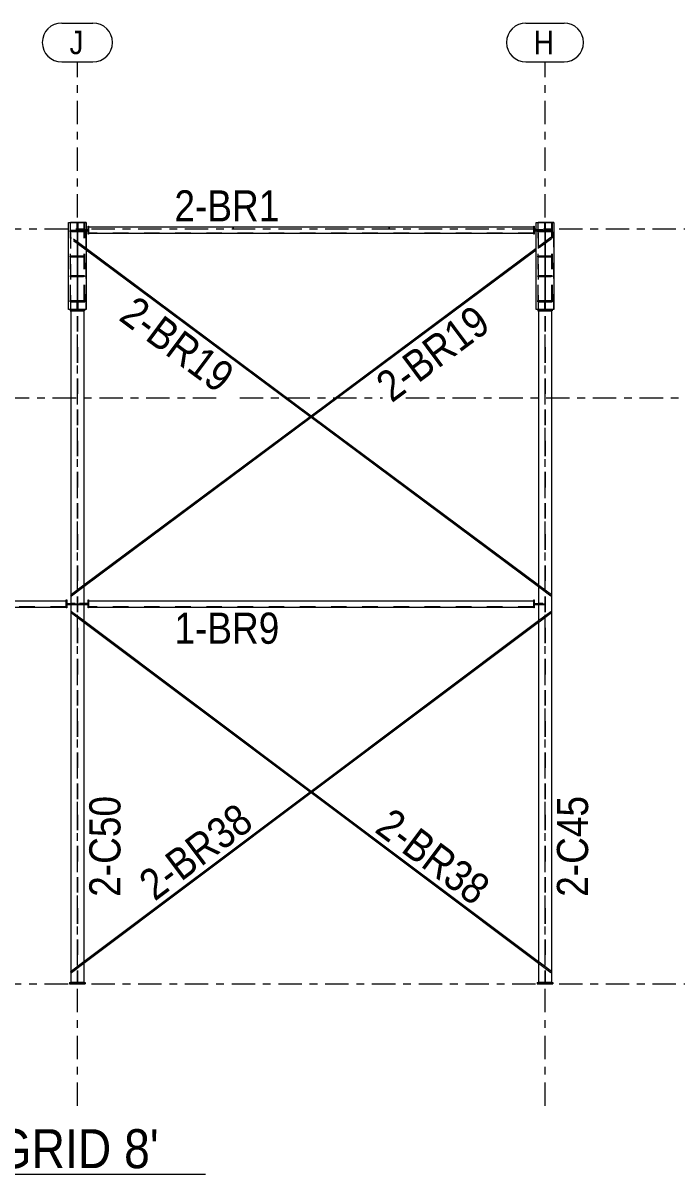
# Model space of a CAD drawing. Header units: millimetres. Extents: x -56 to 1115, y -311 to 509.
# Drawn here: x 542.1 to 626, y 217.6 to 365.3 of the extents above; entities that cross this region are included whole.
import ezdxf

# ---------------------------------------------------------------- set-up
doc = ezdxf.new("R2010")
doc.units = ezdxf.units.MM
for name, pattern in [('XKITLINE00', [0]), ('XKITLINE02', [4, 2, -2]), ('XKITLINE03', [6, 3, -1, 1, -1])]:
    doc.linetypes.add(name, pattern=pattern)
for name, color, linetype, lineweight in [('OtherObjectType', 7, 'Continuous', 0), ('Part', 2, 'Continuous', 0), ('PartMark', 7, 'Continuous', 0), ('S-grid', 1, 'Continuous', 0)]:
    doc.layers.add(name, color=color, linetype=linetype, lineweight=lineweight)
doc.styles.add('ARIAL', font='ARIAL.TTF')

# ---------------------------------------------------------------- blocks, each defined once
blk = doc.blocks.new('*A127')
at = {"layer": 'Part'}
blk.add_hatch(color=3, dxfattribs=at).paths.add_polyline_path([(608.16, 329.62), (608.16, 329.71), (610.04, 329.71), (610.04, 329.62)], flags=17)
blk = doc.blocks.new('*A128')
at = {"layer": 'Part'}
blk.add_hatch(color=3, dxfattribs=at).paths.add_polyline_path([(608.16, 338.51), (608.16, 338.6), (610.04, 338.6), (610.04, 338.51)], flags=17)
blk = doc.blocks.new('*A129')
at = {"layer": 'Part'}
blk.add_hatch(color=3, dxfattribs=at).paths.add_polyline_path([(609.13, 332.8), (609.13, 332.89), (609.81, 332.89), (609.81, 332.8)], flags=17)
blk = doc.blocks.new('*A130')
at = {"layer": 'Part'}
blk.add_hatch(color=3, dxfattribs=at).paths.add_polyline_path([(609.13, 335.3), (609.13, 335.39), (609.81, 335.39), (609.81, 335.3)], flags=17)
blk = doc.blocks.new('*A139')
at = {"layer": 'Part'}
blk.add_hatch(color=3, dxfattribs=at).paths.add_polyline_path([(549.06, 329.43), (549.06, 329.62), (549.14, 329.62), (549.14, 329.43)], flags=17)
blk = doc.blocks.new('*A140')
at = {"layer": 'Part'}
blk.add_hatch(color=3, dxfattribs=at).paths.add_polyline_path([(549.13, 332.8), (549.13, 332.89), (549.81, 332.89), (549.81, 332.8)], flags=17)
blk = doc.blocks.new('*A141')
at = {"layer": 'Part'}
blk.add_hatch(color=3, dxfattribs=at).paths.add_polyline_path([(549.13, 335.3), (549.13, 335.39), (549.81, 335.39), (549.81, 335.3)], flags=17)
blk = doc.blocks.new('*A142')
at = {"layer": 'Part'}
blk.add_hatch(color=3, dxfattribs=at).paths.add_polyline_path([(548.39, 332.8), (548.39, 332.89), (549.07, 332.89), (549.07, 332.8)], flags=17)
blk = doc.blocks.new('*A143')
at = {"layer": 'Part'}
blk.add_hatch(color=3, dxfattribs=at).paths.add_polyline_path([(548.39, 335.3), (548.39, 335.39), (549.07, 335.39), (549.07, 335.3)], flags=17)
blk = doc.blocks.new('*A144')
at = {"layer": 'Part'}
blk.add_hatch(color=3, dxfattribs=at).paths.add_polyline_path([(549.06, 338.6), (549.06, 339.49), (549.14, 339.49), (549.14, 338.6)], flags=17)
blk = doc.blocks.new('*A145')
at = {"layer": 'Part'}
blk.add_hatch(color=3, dxfattribs=at).paths.add_polyline_path([(569.09, 339.07), (569.13, 339.05), (569.15, 339.02), (569.14, 338.98), (569.11, 338.97), (569.07, 338.98), (569.05, 339.01), (569.06, 339.05)], flags=17)
blk = doc.blocks.new('*A146')
at = {"layer": 'Part'}
blk.add_hatch(color=3, dxfattribs=at).paths.add_polyline_path([(589.09, 339.07), (589.13, 339.05), (589.15, 339.02), (589.14, 338.98), (589.11, 338.97), (589.07, 338.98), (589.05, 339.01), (589.06, 339.05)], flags=17)
blk = doc.blocks.new('*A147')
at = {"layer": 'Part'}
blk.add_hatch(color=3, dxfattribs=at).paths.add_polyline_path([(609.06, 329.43), (609.06, 329.62), (609.14, 329.62), (609.14, 329.43)], flags=17)
blk = doc.blocks.new('*A148')
at = {"layer": 'Part'}
blk.add_hatch(color=3, dxfattribs=at).paths.add_polyline_path([(608.39, 332.8), (608.39, 332.89), (609.07, 332.89), (609.07, 332.8)], flags=17)
blk = doc.blocks.new('*A149')
at = {"layer": 'Part'}
blk.add_hatch(color=3, dxfattribs=at).paths.add_polyline_path([(608.39, 335.3), (608.39, 335.39), (609.07, 335.39), (609.07, 335.3)], flags=17)
blk = doc.blocks.new('*A150')
at = {"layer": 'Part'}
blk.add_hatch(color=3, dxfattribs=at).paths.add_polyline_path([(609.06, 338.6), (609.06, 339.49), (609.14, 339.49), (609.14, 338.6)], flags=17)
blk = doc.blocks.new('*A151')
at = {"layer": 'Part'}
blk.add_hatch(color=3, dxfattribs=at).paths.add_polyline_path([(548.16, 329.62), (548.16, 329.71), (550.04, 329.71), (550.04, 329.62)], flags=17)
blk = doc.blocks.new('*A152')
at = {"layer": 'Part'}
blk.add_hatch(color=3, dxfattribs=at).paths.add_polyline_path([(548.16, 338.51), (548.16, 338.6), (550.04, 338.6), (550.04, 338.51)], flags=17)
blk = doc.blocks.new('*A153')
at = {"layer": 'Part'}
blk.add_hatch(color=3, dxfattribs=at).paths.add_polyline_path([(549.07, 329.71), (549.07, 338.51), (549.13, 338.51), (549.13, 329.71)], flags=17)
blk = doc.blocks.new('*A154')
at = {"layer": 'Part'}
blk.add_hatch(color=3, dxfattribs=at).paths.add_polyline_path([(609.07, 329.71), (609.07, 338.51), (609.13, 338.51), (609.13, 329.71)], flags=17)
blk = doc.blocks.new('*A1191')
at = {"layer": 'S-grid', "color": 1, "linetype": 'XKITLINE03', "lineweight": 0}
blk.add_line((-7.1, 338.9), (956.29, 338.9), dxfattribs=at)
blk = doc.blocks.new('*A1192')
at = {"layer": 'S-grid', "color": 1, "linetype": 'XKITLINE03', "lineweight": 0}
for p, q in [((329.93, 317.24), (566.96, 317.24)), ((569.93, 317.24), (588.27, 317.24)), ((591.24, 317.24), (1107.46, 317.24))]:
    blk.add_line(p, q, dxfattribs=at)
blk = doc.blocks.new('*A1193')
at = {"layer": 'S-grid', "color": 1, "linetype": 'XKITLINE03', "lineweight": 0}
blk.add_line((-7.1, 242.03), (1107.46, 242.03), dxfattribs=at)
blk = doc.blocks.new('*A1194')
at = {"layer": 'Part', "color": 2, "linetype": 'XKITLINE00', "lineweight": 0}
for p, q in [((490.55, 291.19), (547.65, 291.19)), ((490.55, 290.36), (547.65, 290.36))]:
    blk.add_line(p, q, dxfattribs=at)
at = {"layer": 'Part', "color": 7, "linetype": 'XKITLINE02', "lineweight": 0}
for p, q in [((490.55, 291.19), (490.55, 290.36)), ((490.55, 291.16), (547.65, 291.16)), ((547.65, 291.19), (547.65, 290.36)), ((547.65, 290.39), (490.55, 290.39))]:
    blk.add_line(p, q, dxfattribs=at)
blk = doc.blocks.new('*A1239')
at = {"layer": 'OtherObjectType', "color": 5, "linetype": 'XKITLINE00', "lineweight": 0}
blk.add_line((510.57, 217.61), (565.56, 217.61), dxfattribs=at)
at = {"layer": 'OtherObjectType', "color": 7, "style": 'ARIAL', "width": 0.85}
blk.add_text("SECTION GRID 8'", height=5, dxfattribs=at).set_placement((510.57, 218.36))
blk = doc.blocks.new('*A1695')
at = {"layer": 'S-grid', "color": 1, "linetype": 'XKITLINE03', "lineweight": 0}
blk.add_line((609.1, 226.36), (609.1, 360.33), dxfattribs=at)
at = {"layer": 'S-grid', "color": 3, "style": 'ARIAL', "width": 0.85}
blk.add_text('H', height=3, dxfattribs=at).set_placement((607.66, 361.33))
blk = doc.blocks.new('*A1696')
at = {"layer": 'S-grid', "color": 1, "linetype": 'XKITLINE03', "lineweight": 0}
blk.add_line((549.1, 226.36), (549.1, 360.33), dxfattribs=at)
at = {"layer": 'S-grid', "color": 3, "style": 'ARIAL', "width": 0.85}
blk.add_text('J', height=3, dxfattribs=at).set_placement((548.1, 361.33))
blk = doc.blocks.new('*A1740')
at = {"layer": 'Part', "color": 2, "linetype": 'XKITLINE00', "lineweight": 0}
for p, q in [((548.27, 289.67), (548.25, 289.64)), ((548.27, 289.63), (548.25, 289.64)), ((579.1, 266.72), (549.93, 288.59)), ((578.96, 266.62), (549.93, 288.38)), ((608.27, 244.64), (579.1, 266.51)), ((608.27, 244.85), (579.24, 266.62)), ((609.95, 243.59), (609.93, 243.6)), ((609.95, 243.59), (609.93, 243.57))]:
    blk.add_line(p, q, dxfattribs=at)
at = {"layer": 'Part', "color": 7, "linetype": 'XKITLINE02', "lineweight": 0}
for p, q in [((548.35, 289.78), (548.27, 289.67)), ((549.93, 288.38), (548.27, 289.63)), ((549.93, 288.59), (548.35, 289.78)), ((579.1, 266.51), (578.96, 266.62)), ((579.24, 266.62), (579.1, 266.72)), ((609.93, 243.6), (608.27, 244.85)), ((609.85, 243.45), (608.27, 244.64)), ((609.94, 243.57), (609.85, 243.45))]:
    blk.add_line(p, q, dxfattribs=at)
blk = doc.blocks.new('*A1741')
at = {"layer": 'Part', "color": 7, "linetype": 'XKITLINE02', "lineweight": 0}
for p, q in [((609.85, 289.78), (608.27, 288.59)), ((609.93, 289.63), (608.27, 288.38)), ((609.93, 289.67), (609.85, 289.78)), ((579.1, 266.72), (578.96, 266.62)), ((579.24, 266.62), (579.1, 266.51)), ((549.93, 244.85), (548.27, 243.6)), ((549.93, 244.64), (548.35, 243.45)), ((548.35, 243.45), (548.27, 243.57))]:
    blk.add_line(p, q, dxfattribs=at)
at = {"layer": 'Part', "color": 2, "linetype": 'XKITLINE00', "lineweight": 0}
for p, q in [((609.95, 289.64), (609.93, 289.67)), ((609.95, 289.64), (609.93, 289.63)), ((608.27, 288.59), (579.1, 266.72)), ((608.27, 288.38), (579.24, 266.62)), ((578.96, 266.62), (549.93, 244.85)), ((579.1, 266.51), (549.93, 244.64)), ((548.27, 243.6), (548.25, 243.59)), ((548.26, 243.57), (548.25, 243.59)), ((548.27, 243.57), (548.26, 243.57))]:
    blk.add_line(p, q, dxfattribs=at)
blk = doc.blocks.new('*A1743')
at = {"layer": 'Part', "color": 7, "linetype": 'XKITLINE02', "lineweight": 0}
for p, q in [((608.27, 328.39), (608.27, 339.72)), ((608.27, 339.72), (609.93, 339.72)), ((609.07, 339.72), (609.07, 242.19)), ((609.13, 339.72), (609.13, 242.19)), ((609.93, 339.72), (609.93, 328.39)), ((609.93, 242.19), (608.27, 242.19))]:
    blk.add_line(p, q, dxfattribs=at)
at = {"layer": 'Part', "color": 2, "linetype": 'XKITLINE00', "lineweight": 0}
for p, q in [((608.27, 328.39), (608.27, 242.19)), ((609.93, 328.39), (609.93, 242.19))]:
    blk.add_line(p, q, dxfattribs=at)
blk = doc.blocks.new('*A1744')
at = {"layer": 'Part', "color": 7, "linetype": 'XKITLINE02', "lineweight": 0}
for p, q in [((548.27, 328.39), (548.27, 339.72)), ((548.27, 339.72), (549.93, 339.72)), ((549.07, 339.72), (549.07, 242.19)), ((549.13, 339.72), (549.13, 242.19)), ((549.93, 339.72), (549.93, 328.39)), ((549.93, 242.19), (548.27, 242.19))]:
    blk.add_line(p, q, dxfattribs=at)
at = {"layer": 'Part', "color": 2, "linetype": 'XKITLINE00', "lineweight": 0}
for p, q in [((548.27, 328.39), (548.27, 242.19)), ((549.93, 328.39), (549.93, 242.19))]:
    blk.add_line(p, q, dxfattribs=at)
blk = doc.blocks.new('*A1745')
at = {"layer": 'Part', "color": 7, "linetype": 'XKITLINE02', "lineweight": 0}
for p, q in [((609.85, 337.79), (607.97, 336.39)), ((609.95, 337.65), (607.97, 336.18)), ((609.95, 337.65), (609.85, 337.79)), ((579.1, 314.89), (578.96, 314.78)), ((579.24, 314.78), (579.1, 314.68)), ((549.93, 293.17), (548.27, 291.93)), ((549.93, 292.96), (548.35, 291.78)), ((548.35, 291.78), (548.27, 291.89))]:
    blk.add_line(p, q, dxfattribs=at)
at = {"layer": 'Part', "color": 2, "linetype": 'XKITLINE00', "lineweight": 0}
for p, q in [((607.97, 336.39), (579.1, 314.89)), ((607.97, 336.18), (579.24, 314.78)), ((578.96, 314.78), (549.93, 293.17)), ((579.1, 314.68), (549.93, 292.96)), ((548.27, 291.93), (548.25, 291.91)), ((548.26, 291.89), (548.25, 291.91)), ((548.27, 291.89), (548.26, 291.89))]:
    blk.add_line(p, q, dxfattribs=at)
blk = doc.blocks.new('*A1746')
at = {"layer": 'Part', "color": 7, "linetype": 'XKITLINE02', "lineweight": 0}
for p, q in [((548.25, 337.65), (548.35, 337.79)), ((550.22, 336.18), (548.25, 337.65)), ((550.22, 336.39), (548.35, 337.79)), ((579.1, 314.68), (578.96, 314.78)), ((579.24, 314.78), (579.1, 314.89)), ((609.93, 291.93), (608.27, 293.17)), ((609.85, 291.78), (608.27, 292.96)), ((609.94, 291.89), (609.85, 291.78))]:
    blk.add_line(p, q, dxfattribs=at)
at = {"layer": 'Part', "color": 2, "linetype": 'XKITLINE00', "lineweight": 0}
for p, q in [((579.1, 314.89), (550.22, 336.39)), ((578.96, 314.78), (550.22, 336.18)), ((608.27, 292.96), (579.1, 314.68)), ((608.27, 293.17), (579.24, 314.78)), ((609.95, 291.91), (609.93, 291.93)), ((609.95, 291.91), (609.93, 291.89))]:
    blk.add_line(p, q, dxfattribs=at)
blk = doc.blocks.new('*A1747')
at = {"layer": 'Part', "color": 2, "linetype": 'XKITLINE00', "lineweight": 0}
for p, q in [((608.1, 242.19), (608.1, 242.03)), ((608.1, 242.19), (610.1, 242.19)), ((608.1, 242.03), (610.1, 242.03)), ((610.1, 242.19), (610.1, 242.03))]:
    blk.add_line(p, q, dxfattribs=at)
blk = doc.blocks.new('*A1748')
at = {"layer": 'Part', "color": 2, "linetype": 'XKITLINE00', "lineweight": 0}
for p, q in [((608.16, 329.71), (610.04, 329.71)), ((608.16, 329.55), (608.16, 329.71)), ((608.16, 329.62), (610.04, 329.62)), ((609.06, 329.55), (608.16, 329.55)), ((610.04, 329.55), (609.14, 329.55)), ((610.04, 329.71), (610.04, 329.55))]:
    blk.add_line(p, q, dxfattribs=at)
at = {"layer": 'Part', "color": 7, "linetype": 'XKITLINE02', "lineweight": 0}
for p, q in [((608.16, 329.64), (610.04, 329.64)), ((609.14, 329.55), (609.06, 329.55))]:
    blk.add_line(p, q, dxfattribs=at)
blk = doc.blocks.new('*A1749')
at = {"layer": 'Part', "color": 2, "linetype": 'XKITLINE00', "lineweight": 0}
for p, q in [((609.06, 338.7), (608.16, 338.7)), ((608.16, 338.51), (608.16, 338.7)), ((610.04, 338.6), (608.16, 338.6)), ((610.04, 338.51), (608.16, 338.51)), ((610.04, 338.7), (609.14, 338.7)), ((610.04, 338.7), (610.04, 338.51))]:
    blk.add_line(p, q, dxfattribs=at)
at = {"layer": 'Part', "color": 7, "linetype": 'XKITLINE02', "lineweight": 0}
for p, q in [((608.16, 338.62), (610.04, 338.62)), ((609.14, 338.7), (609.06, 338.7))]:
    blk.add_line(p, q, dxfattribs=at)
blk = doc.blocks.new('*A1750')
at = {"layer": 'Part', "color": 7, "linetype": 'XKITLINE02', "lineweight": 0}
for p, q in [((608.16, 329.71), (608.16, 329.55)), ((608.16, 329.64), (610.04, 329.64)), ((608.16, 329.55), (610.04, 329.55)), ((610.04, 329.55), (610.04, 329.71))]:
    blk.add_line(p, q, dxfattribs=at)
blk = doc.blocks.new('*A1751')
at = {"layer": 'Part', "color": 7, "linetype": 'XKITLINE02', "lineweight": 0}
for p, q in [((608.16, 338.7), (608.16, 338.51)), ((610.04, 338.7), (608.16, 338.7)), ((610.04, 338.62), (608.16, 338.62)), ((610.04, 338.51), (610.04, 338.7))]:
    blk.add_line(p, q, dxfattribs=at)
blk = doc.blocks.new('*A1752')
at = {"layer": 'Part', "color": 7, "linetype": 'XKITLINE02', "lineweight": 0}
for p, q in [((608.18, 339.72), (610.02, 339.72)), ((608.18, 339.72), (608.18, 328.55)), ((610.02, 339.72), (610.02, 328.55))]:
    blk.add_line(p, q, dxfattribs=at)
at = {"layer": 'Part', "color": 2, "linetype": 'XKITLINE00', "lineweight": 0}
for p, q in [((608.18, 328.55), (608.18, 328.39)), ((610.02, 328.39), (608.18, 328.39)), ((610.02, 328.55), (610.02, 328.39))]:
    blk.add_line(p, q, dxfattribs=at)
blk = doc.blocks.new('*A1753')
at = {"layer": 'Part', "color": 7, "linetype": 'XKITLINE02', "lineweight": 0}
for p, q in [((608.18, 339.72), (610.02, 339.72)), ((608.18, 339.72), (608.18, 328.39)), ((610.02, 339.72), (610.02, 328.39)), ((608.18, 328.39), (610.02, 328.39))]:
    blk.add_line(p, q, dxfattribs=at)
blk = doc.blocks.new('*A1754')
at = {"layer": 'Part', "color": 2, "linetype": 'XKITLINE00', "lineweight": 0}
for p, q in [((607.97, 328.55), (607.97, 339.72)), ((607.97, 339.72), (610.22, 339.72)), ((610.22, 339.72), (610.22, 328.55)), ((610.22, 328.55), (607.97, 328.55))]:
    blk.add_line(p, q, dxfattribs=at)
blk = doc.blocks.new('*A1755')
at = {"layer": 'Part', "color": 7, "linetype": 'XKITLINE02', "lineweight": 0}
for p, q in [((607.97, 328.55), (607.97, 339.72)), ((610.22, 339.72), (607.97, 339.72)), ((610.22, 328.55), (610.22, 339.72)), ((610.22, 328.55), (607.97, 328.55))]:
    blk.add_line(p, q, dxfattribs=at)
blk = doc.blocks.new('*A1756')
at = {"layer": 'Part', "color": 7, "linetype": 'XKITLINE02', "lineweight": 0}
for p, q in [((609.88, 329.64), (609.13, 329.64)), ((609.13, 329.64), (609.13, 329.55)), ((609.13, 329.55), (609.88, 329.55)), ((609.26, 329.64), (609.26, 329.55)), ((609.88, 329.55), (609.88, 329.64))]:
    blk.add_line(p, q, dxfattribs=at)
blk = doc.blocks.new('*A1757')
at = {"layer": 'Part', "color": 2, "linetype": 'XKITLINE00', "lineweight": 0}
for p, q in [((610.02, 332.89), (609.13, 332.89)), ((609.13, 332.89), (609.13, 332.8)), ((610.02, 332.8), (609.13, 332.8)), ((609.81, 332.8), (609.81, 332.89)), ((610.02, 332.89), (610.02, 332.8))]:
    blk.add_line(p, q, dxfattribs=at)
at = {"layer": 'Part', "color": 7, "linetype": 'XKITLINE02', "lineweight": 0}
blk.add_line((609.26, 332.8), (609.26, 332.89), dxfattribs=at)
blk = doc.blocks.new('*A1758')
at = {"layer": 'Part', "color": 2, "linetype": 'XKITLINE00', "lineweight": 0}
for p, q in [((610.02, 335.39), (609.13, 335.39)), ((609.13, 335.39), (609.13, 335.3)), ((609.81, 335.3), (609.81, 335.39)), ((610.02, 335.39), (610.02, 335.3)), ((610.02, 335.3), (609.13, 335.3))]:
    blk.add_line(p, q, dxfattribs=at)
at = {"layer": 'Part', "color": 7, "linetype": 'XKITLINE02', "lineweight": 0}
blk.add_line((609.26, 335.3), (609.26, 335.39), dxfattribs=at)
blk = doc.blocks.new('*A1759')
at = {"layer": 'Part', "color": 7, "linetype": 'XKITLINE02', "lineweight": 0}
for p, q in [((609.07, 335.39), (608.18, 335.39)), ((608.18, 335.3), (608.18, 335.39)), ((608.94, 335.3), (608.94, 335.39)), ((609.07, 335.3), (609.07, 335.39)), ((609.07, 335.3), (608.18, 335.3))]:
    blk.add_line(p, q, dxfattribs=at)
blk = doc.blocks.new('*A1760')
at = {"layer": 'Part', "color": 7, "linetype": 'XKITLINE02', "lineweight": 0}
for p, q in [((609.88, 332.89), (609.13, 332.89)), ((609.13, 332.89), (609.13, 332.8)), ((609.13, 332.8), (609.88, 332.8)), ((609.26, 332.89), (609.26, 332.8)), ((609.88, 332.8), (609.88, 332.89))]:
    blk.add_line(p, q, dxfattribs=at)
blk = doc.blocks.new('*A1761')
at = {"layer": 'Part', "color": 7, "linetype": 'XKITLINE02', "lineweight": 0}
for p, q in [((609.07, 332.89), (608.32, 332.89)), ((608.32, 332.89), (608.32, 332.8)), ((608.32, 332.8), (609.07, 332.8)), ((608.94, 332.89), (608.94, 332.8)), ((609.07, 332.8), (609.07, 332.89))]:
    blk.add_line(p, q, dxfattribs=at)
blk = doc.blocks.new('*A1762')
at = {"layer": 'Part', "color": 7, "linetype": 'XKITLINE02', "lineweight": 0}
for p, q in [((609.88, 335.39), (609.13, 335.39)), ((609.13, 335.39), (609.13, 335.3)), ((609.26, 335.39), (609.26, 335.3)), ((609.88, 335.3), (609.88, 335.39)), ((609.13, 335.3), (609.88, 335.3))]:
    blk.add_line(p, q, dxfattribs=at)
blk = doc.blocks.new('*A1763')
at = {"layer": 'Part', "color": 7, "linetype": 'XKITLINE02', "lineweight": 0}
for p, q in [((609.07, 335.39), (608.32, 335.39)), ((608.32, 335.39), (608.32, 335.3)), ((608.94, 335.39), (608.94, 335.3)), ((609.07, 335.3), (609.07, 335.39)), ((608.32, 335.3), (609.07, 335.3))]:
    blk.add_line(p, q, dxfattribs=at)
blk = doc.blocks.new('*A1764')
at = {"layer": 'Part', "color": 7, "linetype": 'XKITLINE02', "lineweight": 0}
for p, q in [((609.88, 338.7), (609.13, 338.7)), ((609.13, 338.7), (609.13, 338.62)), ((609.13, 338.62), (609.88, 338.62)), ((609.26, 338.7), (609.26, 338.62)), ((609.88, 338.62), (609.88, 338.7))]:
    blk.add_line(p, q, dxfattribs=at)
blk = doc.blocks.new('*A1765')
at = {"layer": 'Part', "color": 2, "linetype": 'XKITLINE00', "lineweight": 0}
for p, q in [((607.65, 338.24), (607.65, 339.24)), ((607.65, 339.24), (607.73, 339.24)), ((607.73, 339.24), (607.73, 338.24)), ((607.73, 338.24), (607.65, 338.24))]:
    blk.add_line(p, q, dxfattribs=at)
blk = doc.blocks.new('*A1766')
at = {"layer": 'Part', "color": 2, "linetype": 'XKITLINE00', "lineweight": 0}
for p, q in [((607.73, 338.7), (607.73, 338.78)), ((607.73, 338.78), (607.97, 338.78)), ((607.82, 338.7), (607.73, 338.7))]:
    blk.add_line(p, q, dxfattribs=at)
at = {"layer": 'Part', "color": 7, "linetype": 'XKITLINE02', "lineweight": 0}
for p, q in [((608.82, 338.7), (607.82, 338.7)), ((608.82, 338.78), (607.97, 338.78)), ((608.82, 338.7), (608.82, 338.78))]:
    blk.add_line(p, q, dxfattribs=at)
blk = doc.blocks.new('*A1767')
at = {"layer": 'Part', "color": 2, "linetype": 'XKITLINE00', "lineweight": 0}
for p, q in [((607.97, 338.7), (607.82, 338.7)), ((607.82, 338.62), (607.82, 338.7)), ((607.97, 338.62), (607.82, 338.62))]:
    blk.add_line(p, q, dxfattribs=at)
at = {"layer": 'Part', "color": 7, "linetype": 'XKITLINE02', "lineweight": 0}
for p, q in [((609.07, 338.7), (607.97, 338.7)), ((609.07, 338.62), (607.97, 338.62)), ((608.94, 338.7), (608.94, 338.62)), ((609.07, 338.7), (609.07, 338.62))]:
    blk.add_line(p, q, dxfattribs=at)
blk = doc.blocks.new('*A1768')
at = {"layer": 'Part', "color": 7, "linetype": 'XKITLINE02', "lineweight": 0}
for p, q in [((609.06, 339.72), (609.06, 338.6)), ((609.06, 339.72), (609.14, 339.72)), ((609.06, 338.83), (609.14, 338.83)), ((609.06, 338.69), (609.14, 338.69)), ((609.14, 339.72), (609.14, 338.6))]:
    blk.add_line(p, q, dxfattribs=at)
blk = doc.blocks.new('*A1769')
at = {"layer": 'Part', "color": 7, "linetype": 'XKITLINE02', "lineweight": 0}
for p, q in [((609.07, 332.89), (608.18, 332.89)), ((608.18, 332.8), (608.18, 332.89)), ((609.07, 332.8), (608.18, 332.8)), ((608.94, 332.8), (608.94, 332.89)), ((609.07, 332.8), (609.07, 332.89))]:
    blk.add_line(p, q, dxfattribs=at)
blk = doc.blocks.new('*A1770')
at = {"layer": 'Part', "color": 7, "linetype": 'XKITLINE02', "lineweight": 0}
for p, q in [((609.13, 335.3), (609.13, 335.39)), ((609.13, 335.39), (610.02, 335.39)), ((609.26, 335.3), (609.26, 335.39)), ((610.02, 335.39), (610.02, 335.3)), ((610.02, 335.3), (609.13, 335.3))]:
    blk.add_line(p, q, dxfattribs=at)
blk = doc.blocks.new('*A1771')
at = {"layer": 'Part', "color": 7, "linetype": 'XKITLINE02', "lineweight": 0}
for p, q in [((609.13, 332.8), (609.13, 332.89)), ((609.13, 332.89), (610.02, 332.89)), ((610.02, 332.8), (609.13, 332.8)), ((609.26, 332.8), (609.26, 332.89)), ((610.02, 332.89), (610.02, 332.8))]:
    blk.add_line(p, q, dxfattribs=at)
blk = doc.blocks.new('*A1801')
at = {"layer": 'Part', "color": 2, "linetype": 'XKITLINE00', "lineweight": 0}
for p, q in [((548.1, 242.19), (548.1, 242.03)), ((548.1, 242.19), (550.1, 242.19)), ((548.1, 242.03), (550.1, 242.03)), ((550.1, 242.19), (550.1, 242.03))]:
    blk.add_line(p, q, dxfattribs=at)
blk = doc.blocks.new('*A1802')
at = {"layer": 'Part', "color": 2, "linetype": 'XKITLINE00', "lineweight": 0}
for p, q in [((550.55, 291.19), (607.65, 291.19)), ((550.55, 290.36), (607.65, 290.36))]:
    blk.add_line(p, q, dxfattribs=at)
at = {"layer": 'Part', "color": 7, "linetype": 'XKITLINE02', "lineweight": 0}
for p, q in [((550.55, 291.19), (550.55, 290.36)), ((550.55, 291.16), (607.65, 291.16)), ((607.65, 291.19), (607.65, 290.36)), ((607.65, 290.39), (550.55, 290.39))]:
    blk.add_line(p, q, dxfattribs=at)
blk = doc.blocks.new('*A1803')
at = {"layer": 'Part', "color": 2, "linetype": 'XKITLINE00', "lineweight": 0}
for p, q in [((550.55, 339.16), (607.65, 339.16)), ((607.65, 338.32), (550.55, 338.32))]:
    blk.add_line(p, q, dxfattribs=at)
at = {"layer": 'Part', "color": 7, "linetype": 'XKITLINE02', "lineweight": 0}
for p, q in [((550.55, 338.32), (550.55, 339.16)), ((607.65, 339.12), (550.55, 339.12)), ((607.65, 338.36), (550.55, 338.36)), ((607.65, 339.16), (607.65, 338.32))]:
    blk.add_line(p, q, dxfattribs=at)
blk = doc.blocks.new('*A1804')
at = {"layer": 'Part', "color": 7, "linetype": 'XKITLINE02', "lineweight": 0}
for p, q in [((609.13, 338.62), (609.07, 338.62)), ((609.07, 338.62), (609.07, 329.64)), ((609.13, 329.64), (609.13, 338.62)), ((609.07, 329.64), (609.13, 329.64))]:
    blk.add_line(p, q, dxfattribs=at)
blk = doc.blocks.new('*A1805')
at = {"layer": 'Part', "color": 7, "linetype": 'XKITLINE02', "lineweight": 0}
for p, q in [((549.13, 338.62), (549.07, 338.62)), ((549.07, 338.62), (549.07, 329.64)), ((549.13, 329.64), (549.13, 338.62)), ((549.07, 329.64), (549.13, 329.64))]:
    blk.add_line(p, q, dxfattribs=at)
blk = doc.blocks.new('*A1806')
at = {"layer": 'Part', "color": 7, "linetype": 'XKITLINE02', "lineweight": 0}
for p, q in [((548.16, 329.71), (548.16, 329.55)), ((548.16, 329.64), (550.04, 329.64)), ((548.16, 329.55), (550.04, 329.55)), ((550.04, 329.55), (550.04, 329.71))]:
    blk.add_line(p, q, dxfattribs=at)
blk = doc.blocks.new('*A1807')
at = {"layer": 'Part', "color": 7, "linetype": 'XKITLINE02', "lineweight": 0}
for p, q in [((548.16, 338.7), (548.16, 338.51)), ((550.04, 338.7), (548.16, 338.7)), ((550.04, 338.62), (548.16, 338.62)), ((550.04, 338.51), (550.04, 338.7))]:
    blk.add_line(p, q, dxfattribs=at)
blk = doc.blocks.new('*A1808')
at = {"layer": 'Part', "color": 7, "linetype": 'XKITLINE02', "lineweight": 0}
for p, q in [((548.18, 339.72), (550.02, 339.72)), ((548.18, 339.72), (548.18, 328.55)), ((550.02, 339.72), (550.02, 328.55))]:
    blk.add_line(p, q, dxfattribs=at)
at = {"layer": 'Part', "color": 2, "linetype": 'XKITLINE00', "lineweight": 0}
for p, q in [((548.18, 328.55), (548.18, 328.39)), ((550.02, 328.39), (548.18, 328.39)), ((550.02, 328.55), (550.02, 328.39))]:
    blk.add_line(p, q, dxfattribs=at)
blk = doc.blocks.new('*A1809')
at = {"layer": 'Part', "color": 7, "linetype": 'XKITLINE02', "lineweight": 0}
for p, q in [((548.18, 339.72), (550.02, 339.72)), ((548.18, 339.72), (548.18, 328.39)), ((550.02, 339.72), (550.02, 328.39)), ((548.18, 328.39), (550.02, 328.39))]:
    blk.add_line(p, q, dxfattribs=at)
blk = doc.blocks.new('*A1810')
at = {"layer": 'Part', "color": 2, "linetype": 'XKITLINE00', "lineweight": 0}
for p, q in [((547.97, 328.55), (547.97, 339.72)), ((547.97, 339.72), (550.22, 339.72)), ((550.22, 339.72), (550.22, 328.55)), ((550.22, 328.55), (547.97, 328.55))]:
    blk.add_line(p, q, dxfattribs=at)
blk = doc.blocks.new('*A1811')
at = {"layer": 'Part', "color": 7, "linetype": 'XKITLINE02', "lineweight": 0}
for p, q in [((547.97, 328.55), (547.97, 339.72)), ((550.22, 339.72), (547.97, 339.72)), ((550.22, 328.55), (550.22, 339.72)), ((550.22, 328.55), (547.97, 328.55))]:
    blk.add_line(p, q, dxfattribs=at)
blk = doc.blocks.new('*A1812')
at = {"layer": 'Part', "color": 2, "linetype": 'XKITLINE00', "lineweight": 0}
for p, q in [((549.06, 328.55), (549.06, 329.62)), ((549.06, 329.62), (549.14, 329.62)), ((549.14, 329.43), (549.06, 329.43)), ((549.14, 329.62), (549.14, 328.55)), ((549.14, 328.55), (549.06, 328.55))]:
    blk.add_line(p, q, dxfattribs=at)
at = {"layer": 'Part', "color": 7, "linetype": 'XKITLINE02', "lineweight": 0}
for p, q in [((549.06, 329.56), (549.14, 329.56)), ((549.06, 329.43), (549.14, 329.43))]:
    blk.add_line(p, q, dxfattribs=at)
blk = doc.blocks.new('*A1813')
at = {"layer": 'Part', "color": 7, "linetype": 'XKITLINE02', "lineweight": 0}
for p, q in [((549.88, 329.64), (549.13, 329.64)), ((549.13, 329.64), (549.13, 329.55)), ((549.13, 329.55), (549.88, 329.55)), ((549.26, 329.64), (549.26, 329.55)), ((549.88, 329.55), (549.88, 329.64))]:
    blk.add_line(p, q, dxfattribs=at)
blk = doc.blocks.new('*A1814')
at = {"layer": 'Part', "color": 7, "linetype": 'XKITLINE02', "lineweight": 0}
for p, q in [((549.07, 329.64), (548.32, 329.64)), ((548.32, 329.64), (548.32, 329.55)), ((548.32, 329.55), (549.07, 329.55)), ((548.94, 329.64), (548.94, 329.55)), ((549.07, 329.55), (549.07, 329.64))]:
    blk.add_line(p, q, dxfattribs=at)
blk = doc.blocks.new('*A1815')
at = {"layer": 'Part', "color": 7, "linetype": 'XKITLINE02', "lineweight": 0}
for p, q in [((549.06, 329.62), (549.06, 328.55)), ((549.06, 329.56), (549.14, 329.56)), ((549.06, 329.43), (549.14, 329.43)), ((549.14, 329.62), (549.14, 328.55)), ((549.14, 328.55), (549.06, 328.55))]:
    blk.add_line(p, q, dxfattribs=at)
blk = doc.blocks.new('*A1816')
at = {"layer": 'Part', "color": 2, "linetype": 'XKITLINE00', "lineweight": 0}
for p, q in [((550.02, 332.89), (549.13, 332.89)), ((549.13, 332.89), (549.13, 332.8)), ((550.02, 332.8), (549.13, 332.8)), ((549.81, 332.8), (549.81, 332.89)), ((550.02, 332.89), (550.02, 332.8))]:
    blk.add_line(p, q, dxfattribs=at)
at = {"layer": 'Part', "color": 7, "linetype": 'XKITLINE02', "lineweight": 0}
blk.add_line((549.26, 332.8), (549.26, 332.89), dxfattribs=at)
blk = doc.blocks.new('*A1817')
at = {"layer": 'Part', "color": 2, "linetype": 'XKITLINE00', "lineweight": 0}
for p, q in [((550.02, 335.39), (549.13, 335.39)), ((549.13, 335.39), (549.13, 335.3)), ((549.81, 335.3), (549.81, 335.39)), ((550.02, 335.39), (550.02, 335.3)), ((550.02, 335.3), (549.13, 335.3))]:
    blk.add_line(p, q, dxfattribs=at)
at = {"layer": 'Part', "color": 7, "linetype": 'XKITLINE02', "lineweight": 0}
blk.add_line((549.26, 335.3), (549.26, 335.39), dxfattribs=at)
blk = doc.blocks.new('*A1818')
at = {"layer": 'Part', "color": 2, "linetype": 'XKITLINE00', "lineweight": 0}
for p, q in [((549.07, 332.89), (548.18, 332.89)), ((548.18, 332.89), (548.18, 332.8)), ((549.07, 332.8), (548.18, 332.8)), ((548.39, 332.8), (548.39, 332.89)), ((549.07, 332.89), (549.07, 332.8))]:
    blk.add_line(p, q, dxfattribs=at)
at = {"layer": 'Part', "color": 7, "linetype": 'XKITLINE02', "lineweight": 0}
blk.add_line((548.94, 332.8), (548.94, 332.89), dxfattribs=at)
blk = doc.blocks.new('*A1819')
at = {"layer": 'Part', "color": 2, "linetype": 'XKITLINE00', "lineweight": 0}
for p, q in [((549.07, 335.39), (548.18, 335.39)), ((548.18, 335.39), (548.18, 335.3)), ((548.39, 335.3), (548.39, 335.39)), ((549.07, 335.39), (549.07, 335.3)), ((549.07, 335.3), (548.18, 335.3))]:
    blk.add_line(p, q, dxfattribs=at)
at = {"layer": 'Part', "color": 7, "linetype": 'XKITLINE02', "lineweight": 0}
blk.add_line((548.94, 335.3), (548.94, 335.39), dxfattribs=at)
blk = doc.blocks.new('*A1820')
at = {"layer": 'Part', "color": 2, "linetype": 'XKITLINE00', "lineweight": 0}
for p, q in [((549.06, 339.72), (549.14, 339.72)), ((549.06, 338.6), (549.06, 339.72)), ((549.06, 339.49), (549.14, 339.49)), ((549.14, 338.6), (549.06, 338.6)), ((549.14, 339.72), (549.14, 338.6))]:
    blk.add_line(p, q, dxfattribs=at)
at = {"layer": 'Part', "color": 7, "linetype": 'XKITLINE02', "lineweight": 0}
for p, q in [((549.06, 338.83), (549.14, 338.83)), ((549.06, 338.69), (549.14, 338.69))]:
    blk.add_line(p, q, dxfattribs=at)
blk = doc.blocks.new('*A1821')
at = {"layer": 'Part', "color": 7, "linetype": 'XKITLINE02', "lineweight": 0}
for p, q in [((549.07, 335.39), (548.18, 335.39)), ((548.18, 335.3), (548.18, 335.39)), ((548.94, 335.3), (548.94, 335.39)), ((549.07, 335.3), (549.07, 335.39)), ((549.07, 335.3), (548.18, 335.3))]:
    blk.add_line(p, q, dxfattribs=at)
blk = doc.blocks.new('*A1822')
at = {"layer": 'Part', "color": 7, "linetype": 'XKITLINE02', "lineweight": 0}
for p, q in [((549.88, 332.89), (549.13, 332.89)), ((549.13, 332.89), (549.13, 332.8)), ((549.13, 332.8), (549.88, 332.8)), ((549.26, 332.89), (549.26, 332.8)), ((549.88, 332.8), (549.88, 332.89))]:
    blk.add_line(p, q, dxfattribs=at)
blk = doc.blocks.new('*A1823')
at = {"layer": 'Part', "color": 7, "linetype": 'XKITLINE02', "lineweight": 0}
for p, q in [((549.07, 332.89), (548.32, 332.89)), ((548.32, 332.89), (548.32, 332.8)), ((548.32, 332.8), (549.07, 332.8)), ((548.94, 332.89), (548.94, 332.8)), ((549.07, 332.8), (549.07, 332.89))]:
    blk.add_line(p, q, dxfattribs=at)
blk = doc.blocks.new('*A1824')
at = {"layer": 'Part', "color": 7, "linetype": 'XKITLINE02', "lineweight": 0}
for p, q in [((549.88, 335.39), (549.13, 335.39)), ((549.13, 335.39), (549.13, 335.3)), ((549.26, 335.39), (549.26, 335.3)), ((549.88, 335.3), (549.88, 335.39)), ((549.13, 335.3), (549.88, 335.3))]:
    blk.add_line(p, q, dxfattribs=at)
blk = doc.blocks.new('*A1825')
at = {"layer": 'Part', "color": 7, "linetype": 'XKITLINE02', "lineweight": 0}
for p, q in [((549.07, 335.39), (548.32, 335.39)), ((548.32, 335.39), (548.32, 335.3)), ((548.94, 335.39), (548.94, 335.3)), ((549.07, 335.3), (549.07, 335.39)), ((548.32, 335.3), (549.07, 335.3))]:
    blk.add_line(p, q, dxfattribs=at)
blk = doc.blocks.new('*A1826')
at = {"layer": 'Part', "color": 7, "linetype": 'XKITLINE02', "lineweight": 0}
for p, q in [((549.07, 338.7), (548.32, 338.7)), ((548.32, 338.7), (548.32, 338.62)), ((548.32, 338.62), (549.07, 338.62)), ((548.94, 338.7), (548.94, 338.62)), ((549.07, 338.62), (549.07, 338.7))]:
    blk.add_line(p, q, dxfattribs=at)
blk = doc.blocks.new('*A1827')
at = {"layer": 'Part', "color": 2, "linetype": 'XKITLINE00', "lineweight": 0}
for p, q in [((550.47, 338.24), (550.47, 339.24)), ((550.47, 339.24), (550.55, 339.24)), ((550.55, 339.24), (550.55, 338.24)), ((550.55, 338.24), (550.47, 338.24))]:
    blk.add_line(p, q, dxfattribs=at)
blk = doc.blocks.new('*A1828')
at = {"layer": 'Part', "color": 7, "linetype": 'XKITLINE02', "lineweight": 0}
for p, q in [((549.38, 338.78), (549.38, 338.7)), ((550.22, 338.78), (549.38, 338.78)), ((550.38, 338.7), (549.38, 338.7))]:
    blk.add_line(p, q, dxfattribs=at)
at = {"layer": 'Part', "color": 2, "linetype": 'XKITLINE00', "lineweight": 0}
for p, q in [((550.47, 338.78), (550.22, 338.78)), ((550.47, 338.7), (550.38, 338.7)), ((550.47, 338.78), (550.47, 338.7))]:
    blk.add_line(p, q, dxfattribs=at)
blk = doc.blocks.new('*A1829')
at = {"layer": 'Part', "color": 7, "linetype": 'XKITLINE02', "lineweight": 0}
for p, q in [((549.13, 338.7), (549.13, 338.62)), ((550.22, 338.7), (549.13, 338.7)), ((550.22, 338.62), (549.13, 338.62)), ((549.26, 338.7), (549.26, 338.62))]:
    blk.add_line(p, q, dxfattribs=at)
at = {"layer": 'Part', "color": 2, "linetype": 'XKITLINE00', "lineweight": 0}
for p, q in [((550.38, 338.7), (550.22, 338.7)), ((550.38, 338.62), (550.22, 338.62)), ((550.38, 338.7), (550.38, 338.62))]:
    blk.add_line(p, q, dxfattribs=at)
blk = doc.blocks.new('*A1830')
at = {"layer": 'Part', "color": 7, "linetype": 'XKITLINE02', "lineweight": 0}
for p, q in [((549.06, 339.72), (549.06, 338.6)), ((549.06, 339.72), (549.14, 339.72)), ((549.06, 338.83), (549.14, 338.83)), ((549.06, 338.69), (549.14, 338.69)), ((549.14, 339.72), (549.14, 338.6))]:
    blk.add_line(p, q, dxfattribs=at)
blk = doc.blocks.new('*A1831')
at = {"layer": 'Part', "color": 7, "linetype": 'XKITLINE02', "lineweight": 0}
for p, q in [((549.07, 332.89), (548.18, 332.89)), ((548.18, 332.8), (548.18, 332.89)), ((549.07, 332.8), (548.18, 332.8)), ((548.94, 332.8), (548.94, 332.89)), ((549.07, 332.8), (549.07, 332.89))]:
    blk.add_line(p, q, dxfattribs=at)
blk = doc.blocks.new('*A1832')
at = {"layer": 'Part', "color": 7, "linetype": 'XKITLINE02', "lineweight": 0}
for p, q in [((549.13, 335.3), (549.13, 335.39)), ((549.13, 335.39), (550.02, 335.39)), ((549.26, 335.3), (549.26, 335.39)), ((550.02, 335.39), (550.02, 335.3)), ((550.02, 335.3), (549.13, 335.3))]:
    blk.add_line(p, q, dxfattribs=at)
blk = doc.blocks.new('*A1833')
at = {"layer": 'Part', "color": 7, "linetype": 'XKITLINE02', "lineweight": 0}
for p, q in [((549.13, 332.8), (549.13, 332.89)), ((549.13, 332.89), (550.02, 332.89)), ((550.02, 332.8), (549.13, 332.8)), ((549.26, 332.8), (549.26, 332.89)), ((550.02, 332.89), (550.02, 332.8))]:
    blk.add_line(p, q, dxfattribs=at)
blk = doc.blocks.new('*A1834')
at = {"layer": 'Part', "color": 2, "linetype": 'XKITLINE00', "lineweight": 0}
for start, end in [(51.1129, 231.1129), (231.1129, 51.1129)]:
    blk.add_arc((569.1, 339.02), 0.05, start, end, dxfattribs=at)
blk = doc.blocks.new('*A1835')
at = {"layer": 'Part', "color": 2, "linetype": 'XKITLINE00', "lineweight": 0}
for start, end in [(51.1129, 231.1129), (231.1129, 51.1129)]:
    blk.add_arc((589.1, 339.02), 0.05, start, end, dxfattribs=at)
blk = doc.blocks.new('*A1836')
at = {"layer": 'Part', "color": 2, "linetype": 'XKITLINE00', "lineweight": 0}
for p, q in [((609.06, 328.55), (609.06, 329.62)), ((609.06, 329.62), (609.14, 329.62)), ((609.14, 329.43), (609.06, 329.43)), ((609.14, 329.62), (609.14, 328.55)), ((609.14, 328.55), (609.06, 328.55))]:
    blk.add_line(p, q, dxfattribs=at)
at = {"layer": 'Part', "color": 7, "linetype": 'XKITLINE02', "lineweight": 0}
for p, q in [((609.06, 329.56), (609.14, 329.56)), ((609.06, 329.43), (609.14, 329.43))]:
    blk.add_line(p, q, dxfattribs=at)
blk = doc.blocks.new('*A1837')
at = {"layer": 'Part', "color": 7, "linetype": 'XKITLINE02', "lineweight": 0}
for p, q in [((609.07, 329.64), (608.32, 329.64)), ((608.32, 329.64), (608.32, 329.55)), ((608.32, 329.55), (609.07, 329.55)), ((608.94, 329.64), (608.94, 329.55)), ((609.07, 329.55), (609.07, 329.64))]:
    blk.add_line(p, q, dxfattribs=at)
blk = doc.blocks.new('*A1838')
at = {"layer": 'Part', "color": 7, "linetype": 'XKITLINE02', "lineweight": 0}
for p, q in [((609.06, 329.62), (609.06, 328.55)), ((609.06, 329.56), (609.14, 329.56)), ((609.06, 329.43), (609.14, 329.43)), ((609.14, 329.62), (609.14, 328.55)), ((609.14, 328.55), (609.06, 328.55))]:
    blk.add_line(p, q, dxfattribs=at)
blk = doc.blocks.new('*A1839')
at = {"layer": 'Part', "color": 2, "linetype": 'XKITLINE00', "lineweight": 0}
for p, q in [((609.07, 332.89), (608.18, 332.89)), ((608.18, 332.89), (608.18, 332.8)), ((609.07, 332.8), (608.18, 332.8)), ((608.39, 332.8), (608.39, 332.89)), ((609.07, 332.89), (609.07, 332.8))]:
    blk.add_line(p, q, dxfattribs=at)
at = {"layer": 'Part', "color": 7, "linetype": 'XKITLINE02', "lineweight": 0}
blk.add_line((608.94, 332.8), (608.94, 332.89), dxfattribs=at)
blk = doc.blocks.new('*A1840')
at = {"layer": 'Part', "color": 2, "linetype": 'XKITLINE00', "lineweight": 0}
for p, q in [((609.07, 335.39), (608.18, 335.39)), ((608.18, 335.39), (608.18, 335.3)), ((608.39, 335.3), (608.39, 335.39)), ((609.07, 335.39), (609.07, 335.3)), ((609.07, 335.3), (608.18, 335.3))]:
    blk.add_line(p, q, dxfattribs=at)
at = {"layer": 'Part', "color": 7, "linetype": 'XKITLINE02', "lineweight": 0}
blk.add_line((608.94, 335.3), (608.94, 335.39), dxfattribs=at)
blk = doc.blocks.new('*A1841')
at = {"layer": 'Part', "color": 2, "linetype": 'XKITLINE00', "lineweight": 0}
for p, q in [((609.06, 339.72), (609.14, 339.72)), ((609.06, 338.6), (609.06, 339.72)), ((609.06, 339.49), (609.14, 339.49)), ((609.14, 338.6), (609.06, 338.6)), ((609.14, 339.72), (609.14, 338.6))]:
    blk.add_line(p, q, dxfattribs=at)
at = {"layer": 'Part', "color": 7, "linetype": 'XKITLINE02', "lineweight": 0}
for p, q in [((609.06, 338.83), (609.14, 338.83)), ((609.06, 338.69), (609.14, 338.69))]:
    blk.add_line(p, q, dxfattribs=at)
blk = doc.blocks.new('*A1842')
at = {"layer": 'Part', "color": 2, "linetype": 'XKITLINE00', "lineweight": 0}
for p, q in [((548.27, 290.74), (547.82, 290.74)), ((547.82, 290.65), (547.82, 290.74)), ((548.27, 290.65), (547.82, 290.65))]:
    blk.add_line(p, q, dxfattribs=at)
at = {"layer": 'Part', "color": 7, "linetype": 'XKITLINE02', "lineweight": 0}
for p, q in [((549.07, 290.74), (548.27, 290.74)), ((549.07, 290.65), (548.27, 290.65)), ((548.94, 290.74), (548.94, 290.65)), ((549.07, 290.74), (549.07, 290.65))]:
    blk.add_line(p, q, dxfattribs=at)
blk = doc.blocks.new('*A1843')
at = {"layer": 'Part', "color": 2, "linetype": 'XKITLINE00', "lineweight": 0}
for p, q in [((547.73, 290.74), (547.73, 290.82)), ((547.73, 290.82), (548.27, 290.82)), ((547.82, 290.74), (547.73, 290.74))]:
    blk.add_line(p, q, dxfattribs=at)
at = {"layer": 'Part', "color": 7, "linetype": 'XKITLINE02', "lineweight": 0}
for p, q in [((548.82, 290.74), (547.82, 290.74)), ((548.82, 290.82), (548.27, 290.82)), ((548.82, 290.74), (548.82, 290.82))]:
    blk.add_line(p, q, dxfattribs=at)
blk = doc.blocks.new('*A1844')
at = {"layer": 'Part', "color": 2, "linetype": 'XKITLINE00', "lineweight": 0}
for p, q in [((547.65, 290.28), (547.65, 291.28)), ((547.65, 291.28), (547.73, 291.28)), ((547.73, 291.28), (547.73, 290.28)), ((547.73, 290.28), (547.65, 290.28))]:
    blk.add_line(p, q, dxfattribs=at)
blk = doc.blocks.new('*A1845')
at = {"layer": 'Part', "color": 7, "linetype": 'XKITLINE02', "lineweight": 0}
for p, q in [((549.13, 290.74), (549.13, 290.65)), ((549.93, 290.74), (549.13, 290.74)), ((549.93, 290.65), (549.13, 290.65)), ((549.26, 290.74), (549.26, 290.65))]:
    blk.add_line(p, q, dxfattribs=at)
at = {"layer": 'Part', "color": 2, "linetype": 'XKITLINE00', "lineweight": 0}
for p, q in [((550.38, 290.74), (549.93, 290.74)), ((550.38, 290.65), (549.93, 290.65)), ((550.38, 290.74), (550.38, 290.65))]:
    blk.add_line(p, q, dxfattribs=at)
blk = doc.blocks.new('*A1846')
at = {"layer": 'Part', "color": 7, "linetype": 'XKITLINE02', "lineweight": 0}
for p, q in [((549.38, 290.82), (549.38, 290.74)), ((549.93, 290.82), (549.38, 290.82)), ((550.38, 290.74), (549.38, 290.74))]:
    blk.add_line(p, q, dxfattribs=at)
at = {"layer": 'Part', "color": 2, "linetype": 'XKITLINE00', "lineweight": 0}
for p, q in [((550.47, 290.82), (549.93, 290.82)), ((550.47, 290.74), (550.38, 290.74)), ((550.47, 290.82), (550.47, 290.74))]:
    blk.add_line(p, q, dxfattribs=at)
blk = doc.blocks.new('*A1847')
at = {"layer": 'Part', "color": 2, "linetype": 'XKITLINE00', "lineweight": 0}
for p, q in [((550.47, 290.28), (550.47, 291.28)), ((550.47, 291.28), (550.55, 291.28)), ((550.55, 291.28), (550.55, 290.28)), ((550.55, 290.28), (550.47, 290.28))]:
    blk.add_line(p, q, dxfattribs=at)
blk = doc.blocks.new('*A1848')
at = {"layer": 'Part', "color": 2, "linetype": 'XKITLINE00', "lineweight": 0}
for p, q in [((548.16, 329.71), (550.04, 329.71)), ((548.16, 329.55), (548.16, 329.71)), ((548.16, 329.62), (550.04, 329.62)), ((549.06, 329.55), (548.16, 329.55)), ((550.04, 329.55), (549.14, 329.55)), ((550.04, 329.71), (550.04, 329.55))]:
    blk.add_line(p, q, dxfattribs=at)
at = {"layer": 'Part', "color": 7, "linetype": 'XKITLINE02', "lineweight": 0}
for p, q in [((548.16, 329.64), (550.04, 329.64)), ((549.14, 329.55), (549.06, 329.55))]:
    blk.add_line(p, q, dxfattribs=at)
blk = doc.blocks.new('*A1849')
at = {"layer": 'Part', "color": 2, "linetype": 'XKITLINE00', "lineweight": 0}
for p, q in [((549.06, 338.7), (548.16, 338.7)), ((548.16, 338.51), (548.16, 338.7)), ((550.04, 338.6), (548.16, 338.6)), ((550.04, 338.51), (548.16, 338.51)), ((550.04, 338.7), (549.14, 338.7)), ((550.04, 338.7), (550.04, 338.51))]:
    blk.add_line(p, q, dxfattribs=at)
at = {"layer": 'Part', "color": 7, "linetype": 'XKITLINE02', "lineweight": 0}
for p, q in [((548.16, 338.62), (550.04, 338.62)), ((549.14, 338.7), (549.06, 338.7))]:
    blk.add_line(p, q, dxfattribs=at)
blk = doc.blocks.new('*A1850')
at = {"layer": 'Part', "color": 7, "linetype": 'XKITLINE02', "lineweight": 0}
for p, q in [((549.13, 338.62), (549.07, 338.62)), ((549.07, 338.62), (549.07, 338.51)), ((549.13, 338.62), (549.13, 338.51)), ((549.07, 329.71), (549.07, 329.64)), ((549.07, 329.64), (549.13, 329.64)), ((549.13, 329.71), (549.13, 329.64))]:
    blk.add_line(p, q, dxfattribs=at)
at = {"layer": 'Part', "color": 2, "linetype": 'XKITLINE00', "lineweight": 0}
for p, q in [((549.07, 338.51), (549.13, 338.51)), ((549.07, 338.51), (549.07, 329.71)), ((549.13, 338.51), (549.13, 329.71)), ((549.07, 329.71), (549.13, 329.71))]:
    blk.add_line(p, q, dxfattribs=at)
blk = doc.blocks.new('*A1851')
at = {"layer": 'Part', "color": 2, "linetype": 'XKITLINE00', "lineweight": 0}
for p, q in [((608.27, 290.74), (607.82, 290.74)), ((607.82, 290.65), (607.82, 290.74)), ((608.27, 290.65), (607.82, 290.65))]:
    blk.add_line(p, q, dxfattribs=at)
at = {"layer": 'Part', "color": 7, "linetype": 'XKITLINE02', "lineweight": 0}
for p, q in [((609.07, 290.74), (608.27, 290.74)), ((609.07, 290.65), (608.27, 290.65)), ((608.94, 290.74), (608.94, 290.65)), ((609.07, 290.74), (609.07, 290.65))]:
    blk.add_line(p, q, dxfattribs=at)
blk = doc.blocks.new('*A1852')
at = {"layer": 'Part', "color": 2, "linetype": 'XKITLINE00', "lineweight": 0}
for p, q in [((607.73, 290.74), (607.73, 290.82)), ((607.73, 290.82), (608.27, 290.82)), ((607.82, 290.74), (607.73, 290.74))]:
    blk.add_line(p, q, dxfattribs=at)
at = {"layer": 'Part', "color": 7, "linetype": 'XKITLINE02', "lineweight": 0}
for p, q in [((608.82, 290.74), (607.82, 290.74)), ((608.82, 290.82), (608.27, 290.82)), ((608.82, 290.74), (608.82, 290.82))]:
    blk.add_line(p, q, dxfattribs=at)
blk = doc.blocks.new('*A1853')
at = {"layer": 'Part', "color": 2, "linetype": 'XKITLINE00', "lineweight": 0}
for p, q in [((607.65, 290.28), (607.65, 291.28)), ((607.65, 291.28), (607.73, 291.28)), ((607.73, 291.28), (607.73, 290.28)), ((607.73, 290.28), (607.65, 290.28))]:
    blk.add_line(p, q, dxfattribs=at)
blk = doc.blocks.new('*A1854')
at = {"layer": 'Part', "color": 7, "linetype": 'XKITLINE02', "lineweight": 0}
for p, q in [((609.13, 338.62), (609.07, 338.62)), ((609.07, 338.62), (609.07, 338.51)), ((609.13, 338.62), (609.13, 338.51)), ((609.07, 329.71), (609.07, 329.64)), ((609.07, 329.64), (609.13, 329.64)), ((609.13, 329.71), (609.13, 329.64))]:
    blk.add_line(p, q, dxfattribs=at)
at = {"layer": 'Part', "color": 2, "linetype": 'XKITLINE00', "lineweight": 0}
for p, q in [((609.07, 338.51), (609.13, 338.51)), ((609.07, 338.51), (609.07, 329.71)), ((609.13, 338.51), (609.13, 329.71)), ((609.07, 329.71), (609.13, 329.71))]:
    blk.add_line(p, q, dxfattribs=at)
blk = doc.blocks.new('*A1866')
at = {"layer": 'S-grid', "color": 1, "linetype": 'XKITLINE00', "lineweight": 0}
for p, q in [((606.66, 365.33), (611.54, 365.33)), ((606.66, 360.33), (611.54, 360.33))]:
    blk.add_line(p, q, dxfattribs=at)
for centre, start, end in [((606.66, 362.83), 90, 270), ((611.54, 362.83), 270, 90)]:
    blk.add_arc(centre, 2.5, start, end, dxfattribs=at)
blk = doc.blocks.new('*A1867')
at = {"layer": 'S-grid', "color": 1, "linetype": 'XKITLINE00', "lineweight": 0}
for p, q in [((547.1, 365.33), (551.1, 365.33)), ((547.1, 360.33), (551.1, 360.33))]:
    blk.add_line(p, q, dxfattribs=at)
for centre, start, end in [((547.1, 362.83), 90, 270), ((551.1, 362.83), 270, 90)]:
    blk.add_arc(centre, 2.5, start, end, dxfattribs=at)
blk = doc.blocks.new('*A2405')
at = {"layer": 'PartMark', "color": 3, "style": 'ARIAL', "width": 0.85}
blk.add_text('1-BR9', height=4, dxfattribs=at).set_placement((561.55, 285.66))
blk = doc.blocks.new('*A2406')
at = {"layer": 'PartMark', "color": 3, "style": 'ARIAL', "width": 0.85}
blk.add_text('2-BR38', height=4, rotation=-36.8641, dxfattribs=at).set_placement((587.1, 261.6))
blk = doc.blocks.new('*A2407')
at = {"layer": 'PartMark', "color": 3, "style": 'ARIAL', "width": 0.85}
blk.add_text('2-BR38', height=4, rotation=36.8641, dxfattribs=at).set_placement((559.03, 252.55))
blk = doc.blocks.new('*A2408')
at = {"layer": 'PartMark', "color": 3, "style": 'ARIAL', "width": 0.85}
blk.add_text('2-C50', height=4, rotation=90.0002, dxfattribs=at).set_placement((554.63, 253.19))
blk = doc.blocks.new('*A2409')
at = {"layer": 'PartMark', "color": 3, "style": 'ARIAL', "width": 0.85}
blk.add_text('2-BR19', height=4, rotation=36.6693, dxfattribs=at).set_placement((589.43, 316.51))
blk = doc.blocks.new('*A2410')
at = {"layer": 'PartMark', "color": 3, "style": 'ARIAL', "width": 0.85}
blk.add_text('2-BR19', height=4, rotation=-36.6693, dxfattribs=at).set_placement((554.26, 327.31))
blk = doc.blocks.new('*A2411')
at = {"layer": 'PartMark', "color": 3, "style": 'ARIAL', "width": 0.85}
blk.add_text('2-BR1', height=4, dxfattribs=at).set_placement((561.55, 339.86))
blk = doc.blocks.new('*A2413')
at = {"layer": 'PartMark', "color": 3, "style": 'ARIAL', "width": 0.85}
blk.add_text('2-C45', height=4, rotation=90.0002, dxfattribs=at).set_placement((614.63, 253.19))

msp = doc.modelspace()

# ---------------------------------------------------------------- block references
at = {"lineweight": 0}
for name in ['*A1867', '*A1866', '*A1696', '*A1695', '*A2411', '*A1191', '*A1810', '*A1811', '*A1807', '*A1849', '*A152', '*A1808', '*A1809', '*A1744', '*A1826', '*A1820', '*A1830', '*A144', '*A1805', '*A1850', '*A153', '*A1829', '*A1828', '*A1827', '*A1803', '*A1834', '*A145', '*A146', '*A1835', '*A1765', '*A1766', '*A1767', '*A1754', '*A1755', '*A1749', '*A1751', '*A128', '*A1752', '*A1753', '*A1743', '*A1768', '*A1841', '*A150', '*A1804', '*A1854', '*A154', '*A1764', '*A1745', '*A1746', '*A1819', '*A1821', '*A1825', '*A143', '*A141', '*A1817', '*A1824', '*A1832', '*A1759', '*A1840', '*A1763', '*A149', '*A130', '*A1758', '*A1762', '*A1770', '*A1818', '*A1831', '*A1823', '*A142', '*A140', '*A1816', '*A1822', '*A1833', '*A1769', '*A1839', '*A1761', '*A148', '*A129', '*A1757', '*A1760', '*A1771', '*A151', '*A1806', '*A1848', '*A1814', '*A139', '*A1812', '*A1815', '*A1813', '*A2410', '*A127', '*A1748', '*A1750', '*A1837', '*A147', '*A1836', '*A1838', '*A1756', '*A2409', '*A1192', '*A1194', '*A1844', '*A1847', '*A1802', '*A1853', '*A1843', '*A1842', '*A1740', '*A1741', '*A1845', '*A1846', '*A2405', '*A1852', '*A1851', '*A2408', '*A2413', '*A2407', '*A2406', '*A1193', '*A1801', '*A1747', '*A1239']:
    msp.add_blockref(name, (0, 0), dxfattribs=at)

doc.saveas('drawing.dxf')
